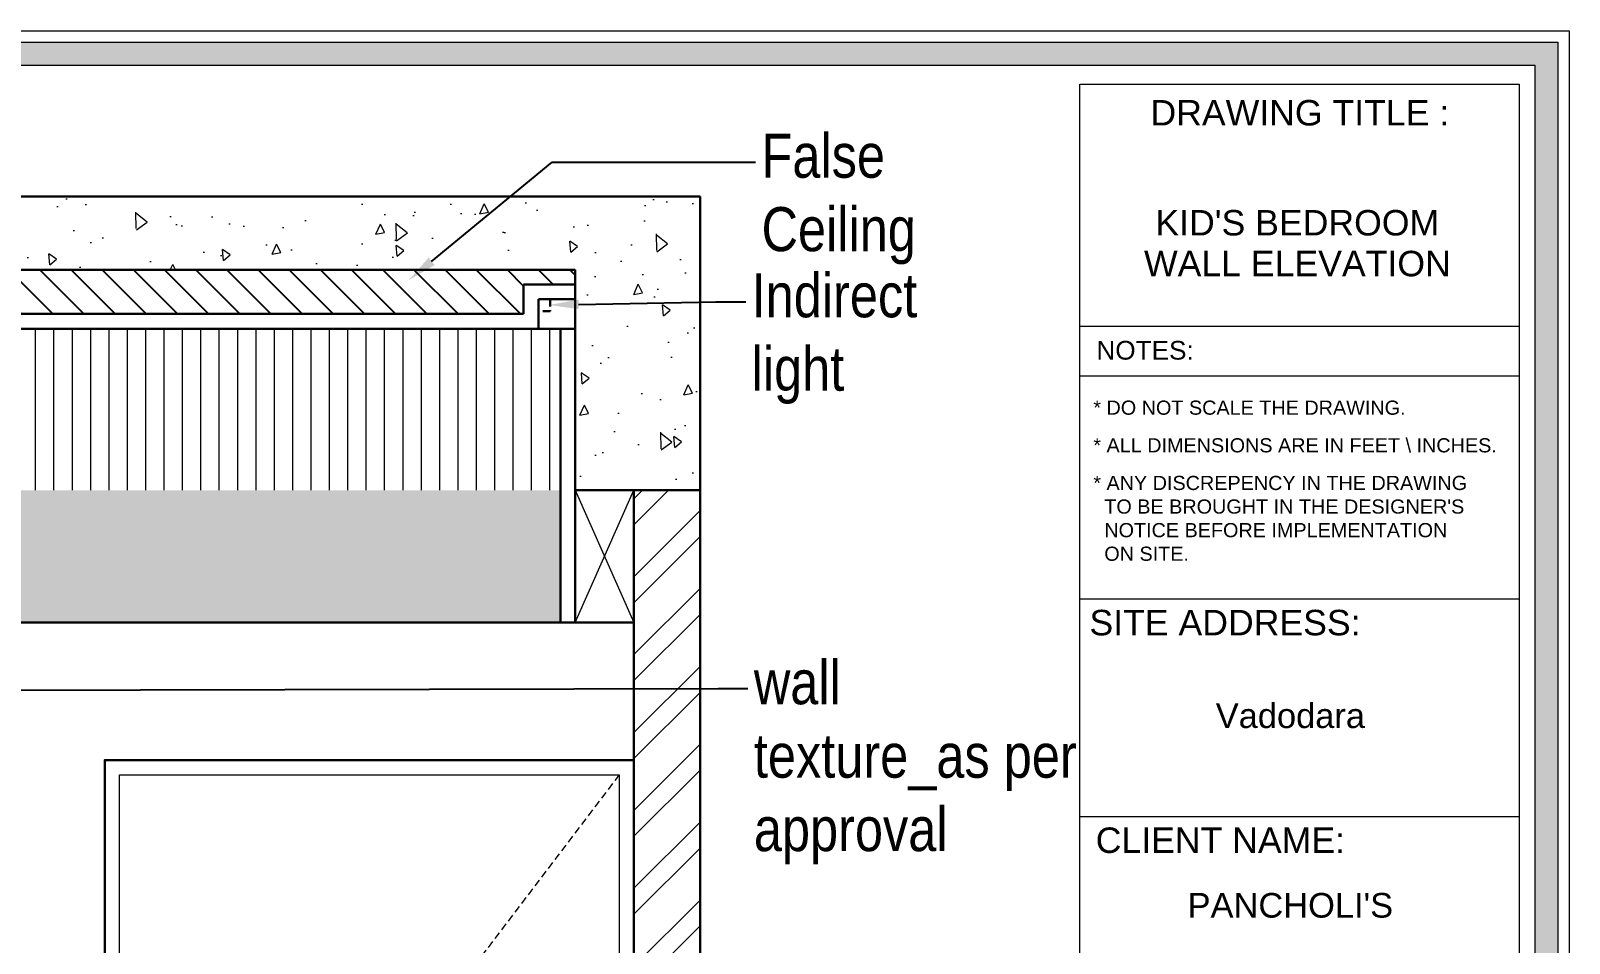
# Model space of a CAD drawing. Header units: millimetres. Extents: x 56222 to 3066687, y -650199 to -121287.
# Drawn here: x 135265.5 to 135370.2, y -182825 to -182762.8 of the extents above; entities that cross this region are included whole.
import ezdxf
from ezdxf import colors
from ezdxf.entities.mleader import LeaderData, LeaderLine
from ezdxf.enums import TextEntityAlignment as Align
from ezdxf.math import Vec2, Vec3

# ---------------------------------------------------------------- set-up
doc = ezdxf.new("R2010")
doc.units = ezdxf.units.MM
doc.header["$MEASUREMENT"] = 0
for name, pattern in [('00 . GROUND FLOOR$0$DASHED', [0.75, 0.5, -0.25]), ('DASHED', [0.75, 0.5, -0.25]), ('DASHEDX2', [1.5, 1, -0.5])]:
    doc.linetypes.add(name, pattern=pattern)
doc.layers.add('AR HATCH-7', color=7, linetype='Continuous')
for name, color, linetype, lineweight in [('Dimension', 10, 'DASHEDX2', 20), ('FURNITURE', 32, 'Continuous', 9), ('GROUND FLOOR', 7, 'Continuous', 9), ('GROUND FLOOR  ( HATCH )', 251, 'Continuous', 9), ('NAME PLATE', 7, 'Continuous', 25), ('SECTION ( SLAB PLine )', 104, 'Continuous', 30), ('Text', 7, 'Continuous', 15), ('XX~SLAB ( BEAM )~ ( DIM )', 7, 'Continuous', 9)]:
    doc.layers.add(name, color=color, linetype=linetype, lineweight=lineweight)
doc.styles.add('Arial', font='arial.ttf')
doc.styles.add('style4', font='ARIALN.TTF')

msp = doc.modelspace()

# ---------------------------------------------------------------- hatches: boundary and pattern name
at = {"layer": 'AR HATCH-7', "lineweight": 0, "true_color": 0x939598}
h = msp.add_hatch(dxfattribs=at)
h.set_pattern_fill('AR-CONC', color=252, angle=45)
h.set_pattern_definition([(95, (59.3606, 301.67), (5.51551999, 4.62807079), [0.75, -8.25]), (40, (59.3606, 301.67), (-6.29992167, 4.3376815), [0.6, -6.6]), (145.4514445, (59.82, 302.056), (-0.78440164, 8.96575221), [0.63740192, -7.01142112]), (91.1842, (57.946, 303.084), (8.71693388, 6.37613776), [1.125, -12.375]), (141.6356355, (58.673, 303.616), (-0.2790007, 13.4971167), [0.9561034, -10.5171376]), (36.184164, (57.946, 303.084), (-0.2790007, 13.4971167), [0.9, -9.9]), (66, (59.007, 303.438), (7.06771572, 1.37382476), [0.75, -8.25]), (11, (59.007, 303.438), (-3.40708593, 6.84808435), [0.6, -6.6]), (116.4514447, (59.596, 303.5524), (3.66062975, 8.22190906), [0.6374019, -7.01142112]), (82.5, (59.3606, 301.6702), (-2.267931853, 2.439898176), [0, -6.52, 0, -6.7, 0, -6.625]), (52.5, (59.3606, 301.67), (-0.92872942, 4.6490945), [0, -3.82, 0, -6.37, 0, -2.525]), (12.5, (57.7837, 300.0933), (3.934181673, 3.615207618), [0, -2.5, 0, -7.8, 0, -10.35]), (2.5, (57.0766, 299.386), (3.41589983, 4.83159807), [0, -3.25, 0, -5.18, 0, -7.35])])
h.paths.add_polyline_path([(135178.539, -182779.11), (135302.539, -182779.11), (135302.539, -182782.516), (135311.039, -182782.445), (135311.039, -182774.11), (135165.539, -182774.11), (135165.539, -182794.11), (135178.539, -182794.11)])
h.paths.add_polyline_path([(135311.039, -182782.445), (135302.539, -182782.516), (135302.539, -182794.11), (135311.039, -182794.11)], flags=17)
at = {"layer": 'AR HATCH-7', "lineweight": 9, "true_color": 0x939598}
h = msp.add_hatch(dxfattribs=at)
h.set_pattern_fill('ANSI32', color=252, scale=10)
h.set_pattern_definition([(45, (59.3606, 304.67), (-2.65165043, 2.65165043), []), (45, (61.1283, 304.67), (-2.65165043, 2.65165043), [])])
h.paths.add_polyline_path([(135174.539, -182794.11), (135165.539, -182794.11), (135165.539, -182903.11), (135174.539, -182903.11)])
h.paths.add_polyline_path([(135311.039, -182794.082), (135306.539, -182794.12), (135306.539, -182903.11), (135311.039, -182903.11)])
h.paths.add_polyline_path([(135311.039, -182794.11), (135306.539, -182794.11), (135306.539, -182794.12), (135311.039, -182794.082)], flags=17)
at = {"layer": 'Dimension', "linetype": 'Continuous', "true_color": 0xd39e00}
h = msp.add_hatch(color=42, dxfattribs=at)
h.paths.add_polyline_path([(135146.908, -182763.603), (135146.908, -182920.212), (135369.403, -182920.212), (135369.403, -182763.603)])
h.paths.add_polyline_path([(135148.47, -182765.165), (135367.842, -182765.165), (135367.842, -182918.65), (135148.47, -182918.65)], flags=16)
at = {"layer": 'FURNITURE', "lineweight": 5, "true_color": 0x7d5120, "transparency": 33554636}
h = msp.add_hatch(dxfattribs=at)
h.set_pattern_fill('ANSI31', color=27, scale=10, angle=45)
h.set_pattern_definition([(90, (-65.4205, 0), (-1.25, 0), [])])
h.paths.add_polyline_path([(135301.539, -182783.11), (135179.539, -182783.11), (135179.539, -182794.11), (135301.539, -182794.11)])
at = {"layer": 'FURNITURE', "lineweight": 30, "true_color": 0xf7d2c0, "transparency": 33554636}
h = msp.add_hatch(color=254, dxfattribs=at)
h.dxf.hatch_style = 1
h.paths.add_polyline_path([(135301.539, -182794.11), (135179.539, -182794.11), (135179.539, -182803.11), (135191.539, -182803.11), (135301.539, -182803.11)])
at = {"layer": 'GROUND FLOOR  ( HATCH )', "lineweight": 25}
h = msp.add_hatch(dxfattribs=at)
h.set_pattern_fill('ANSI31', color=6, scale=12, angle=90, style=0)
h.set_pattern_definition([(135, (-65.4205, 0), (-1.060660172, -1.060660172), [])])
h.paths.add_polyline_path([(135299.039, -182780.107), (135302.539, -182780.107), (135302.539, -182779.11), (135178.539, -182779.11), (135178.539, -182780.107), (135182.039, -182780.107), (135182.039, -182782.107), (135299.039, -182782.107)])

# ---------------------------------------------------------------- linework, layer by layer
at = {"layer": 'Dimension', "color": 42, "linetype": 'Continuous', "true_color": 0xd39e00}
for p, q in [((135366.785, -182782.97), (135336.888, -182782.97)), ((135366.785, -182786.338), (135336.888, -182786.338)), ((135366.785, -182801.533), (135336.888, -182801.533)), ((135366.785, -182816.351), (135336.888, -182816.351))]:
    msp.add_line(p, q, dxfattribs=at)
for points in [[(135146.128, -182762.823), (135370.184, -182762.823), (135370.184, -182920.993), (135146.128, -182920.993)], [(135146.908, -182763.603), (135369.403, -182763.603), (135369.403, -182920.212), (135146.908, -182920.212)], [(135148.47, -182765.165), (135367.842, -182765.165), (135367.842, -182918.65), (135148.47, -182918.65)]]:
    msp.add_lwpolyline(points, close=True, dxfattribs=at)
at = {"layer": 'Dimension', "color": 42, "linetype": 'ByBlock', "true_color": 0xd39e00}
msp.add_lwpolyline([(135336.888, -182917.365), (135336.888, -182766.45), (135366.785, -182766.45), (135366.785, -182917.365)], close=True, dxfattribs=at)
at = {"layer": 'FURNITURE', "lineweight": 30}
for p, q in [((135302.539, -182783.11), (135300.039, -182783.11)), ((135301.539, -182803.11), (135301.539, -182783.11)), ((135302.539, -182783.11), (135302.539, -182803.11)), ((135191.539, -182803.11), (135306.539, -182803.11))]:
    msp.add_line(p, q, dxfattribs=at)
at = {"layer": 'FURNITURE', "lineweight": 5}
for p, q in [((135302.539, -182794.11), (135306.539, -182803.11)), ((135302.539, -182803.11), (135306.539, -182794.11))]:
    msp.add_line(p, q, dxfattribs=at)
at = {"layer": 'GROUND FLOOR', "color": 6, "lineweight": 30}
for p, q in [((135299.039, -182782.107), (135299.039, -182780.107)), ((135299.039, -182780.107), (135302.539, -182780.107)), ((135300.039, -182781.107), (135302.539, -182781.107)), ((135300.039, -182783.11), (135300.039, -182781.107))]:
    msp.add_line(p, q, dxfattribs=at)
at = {"layer": 'GROUND FLOOR', "color": 3, "linetype": '00 . GROUND FLOOR$0$DASHED', "lineweight": 30}
msp.add_lwpolyline([(135300.039, -182781.107), (135300.853, -182781.107), (135300.853, -182781.923), (135300.039, -182781.923)], close=True, dxfattribs=at)
at = {"layer": 'SECTION ( SLAB PLine )', "color": 1}
for p, q in [((135165.539, -182774.11), (135311.039, -182774.11)), ((135311.039, -182774.11), (135311.039, -182794.11)), ((135178.539, -182779.11), (135302.539, -182779.11)), ((135302.539, -182779.11), (135302.539, -182794.11)), ((135302.539, -182794.11), (135311.039, -182794.11))]:
    msp.add_line(p, q, dxfattribs=at)
at = {"layer": 'SECTION ( SLAB PLine )', "color": 6}
for p, q in [((135182.039, -182782.107), (135299.039, -182782.107)), ((135181.039, -182783.11), (135300.039, -182783.11))]:
    msp.add_line(p, q, dxfattribs=at)
at = {"layer": 'XX~SLAB ( BEAM )~ ( DIM )', "lineweight": 30}
for p, q in [((135306.539, -182794.11), (135306.539, -182903.11)), ((135311.039, -182794.11), (135311.039, -182903.11)), ((135302.539, -182803.11), (135301.539, -182803.11))]:
    msp.add_line(p, q, dxfattribs=at)
at = {"layer": 'XX~SLAB ( BEAM )~ ( DIM )', "linetype": 'DASHED', "lineweight": 15}
msp.add_line((135305.539, -182813.488), (135271.539, -182858.299), dxfattribs=at)
at = {"layer": 'XX~SLAB ( BEAM )~ ( DIM )', "lineweight": 30}
msp.add_lwpolyline([(135270.539, -182903.11), (135270.539, -182812.488), (135306.539, -182812.488), (135306.539, -182903.11)], dxfattribs=at)
at = {"layer": 'XX~SLAB ( BEAM )~ ( DIM )', "lineweight": 15}
msp.add_lwpolyline([(135271.539, -182903.11), (135271.539, -182813.488), (135305.539, -182813.488), (135305.539, -182903.11)], dxfattribs=at)

# ---------------------------------------------------------------- texts
at = {"layer": 'NAME PLATE', "style": 'Arial'}
for s, height, p in [('DRAWING TITLE : ', 1.73444, (135352.191, -182769.274)), ("KID'S BEDROOM", 1.73444, (135351.679, -182776.763)), ('WALL ELEVATION', 1.73444, (135351.687, -182779.542)), ('NOTES:', 1.2744, (135341.323, -182785.216)), ('SITE ADDRESS:', 1.73444, (135346.761, -182803.99)), ('Vadodara', 1.6767, (135351.209, -182810.302)), ('CLIENT NAME:', 1.73444, (135346.445, -182818.809)), ("PANCHOLI'S", 1.6767, (135351.209, -182823.212))]:
    msp.add_text(s, height=height, dxfattribs=at).set_placement(p, align=Align.CENTER)
at = {"layer": 'NAME PLATE', "char_height": 0.96386, "width": 37.23879, "attachment_point": 1, "style": 'Arial'}
for s, insert in [('* DO NOT SCALE THE DRAWING.', (135337.801, -182788.006)), ('* ALL DIMENSIONS ARE IN FEET \\\\ INCHES.', (135337.801, -182790.569)), ("* ANY DISCREPENCY IN THE DRAWING \\P  TO BE BROUGHT IN THE DESIGNER'S\\P  NOTICE BEFORE IMPLEMENTATION \\P  ON SITE.", (135337.801, -182793.132))]:
    msp.add_mtext(s, dxfattribs=dict(at, insert=insert))

# ---------------------------------------------------------------- leaders
at = {"layer": 'Text', "color": 1, "lineweight": 0, "ltscale": 20}
ml = msp.add_multileader_mtext('Standard', dxfattribs=at)
ml.set_content('False \\PCeiling', color=1, style='style4')
ml.set_leader_properties()
ml.build(insert=Vec2(0, 0))
ml.multileader.update_dxf_attribs({"dogleg_length": 2.025, "arrow_head_size": 2})
ctx = ml.context
ctx.base_point, ctx.char_height, ctx.arrow_head_size, ctx.landing_gap_size, ctx.plane_origin = Vec3(135314.825, -182771.772), 3, 2, 0.4, Vec3(135249.009, -182776.61)
notes = []
notes.append((ctx, [(0, (1, 1, 0), (135300.979, -182771.772), (1, 0), 13.846, [(0, [(135291.234, -182779.799)], 0, [])])]))
ctx.mtext.insert = Vec3(135315.225, -182769.831)
ml = msp.add_multileader_mtext('Standard', dxfattribs=at)
ml.set_content('Indirect \\Plight', color=1, style='style4')
ml.set_leader_properties()
ml.build(insert=Vec2(0, 0))
ml.multileader.update_dxf_attribs({"dogleg_length": 2.025, "arrow_head_size": 2})
ctx = ml.context
ctx.base_point, ctx.char_height, ctx.arrow_head_size, ctx.landing_gap_size, ctx.plane_origin = Vec3(135314.151, -182781.275), 3, 2, 0.4, Vec3(135247.115, -182783.299)
notes.append((ctx, [(0, (1, 1, 0), (135312.126, -182781.275), (1, 0), 2.025, [(0, [(135300.781, -182781.497)], 0, [])])]))
ctx.mtext.insert = Vec3(135314.551, -182779.334)
ml = msp.add_multileader_mtext('Standard', dxfattribs=at)
ml.set_content('wall \\Ptexture_as per \\Papproval', color=1, style='style4')
ml.set_leader_properties()
ml.build(insert=Vec2(0, 0))
ml.multileader.update_dxf_attribs({"dogleg_length": 2.025, "arrow_head_size": 2})
ctx = ml.context
ctx.base_point, ctx.char_height, ctx.arrow_head_size, ctx.landing_gap_size, ctx.plane_origin = Vec3(135314.303, -182807.6), 3, 2, 0.4, Vec3(135249.009, -182805.6)
notes.append((ctx, [(0, (1, 1, 0), (135312.279, -182807.6), (1, 0), 2.025, [(0, [(135243.327, -182807.789)], 0, [])])]))
ctx.mtext.insert = Vec3(135314.703, -182805.683)
for ctx, leaders in notes:
    for number, flags, end, landing, length, lines in leaders:
        leader = LeaderData()
        leader.index, (leader.has_last_leader_line, leader.has_dogleg_vector, leader.attachment_direction) = number, flags
        leader.last_leader_point, leader.dogleg_vector, leader.dogleg_length = Vec3(end), Vec3(landing), length
        for number, points, colour, breaks in lines:
            line = LeaderLine()
            line.index, line.vertices, line.color, line.breaks = number, Vec3.list(points), colors.encode_raw_color(colour), breaks
            leader.lines.append(line)
        ctx.leaders.append(leader)

doc.saveas('drawing.dxf')
